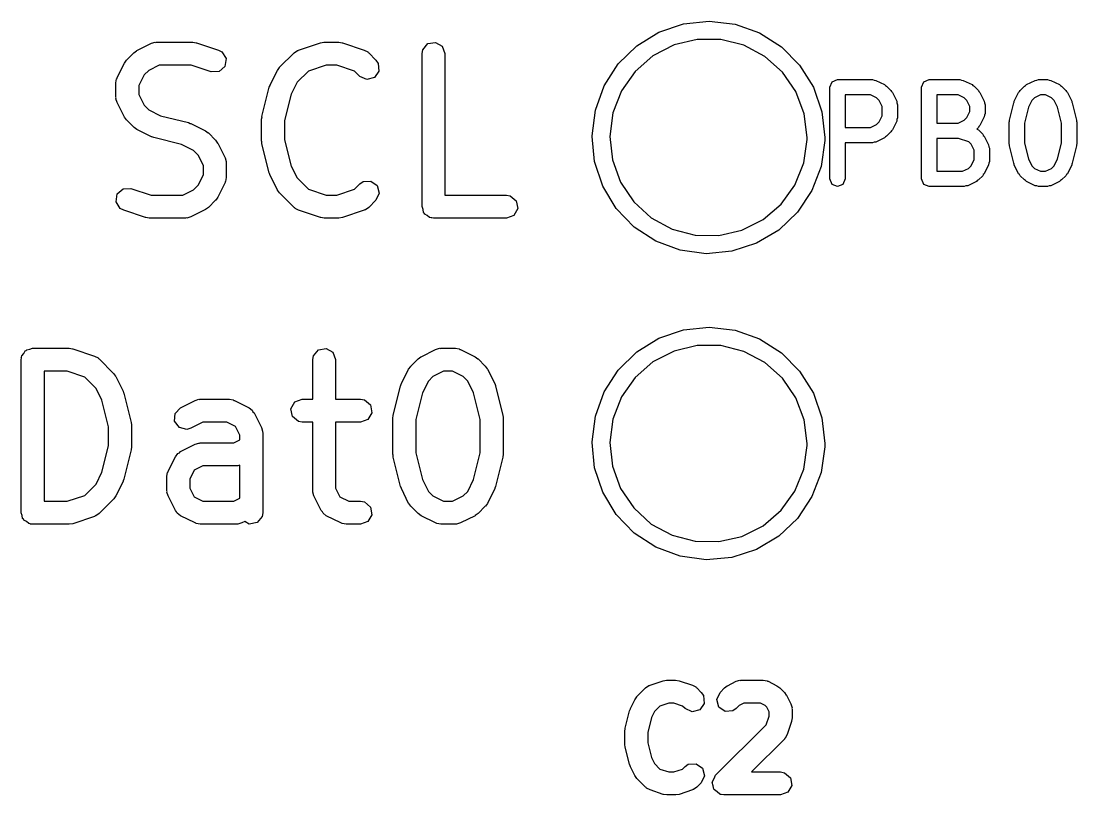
# Model space of a CAD drawing. Extents: x 59.1 to 149.1, y -119.5 to -80.2.
# Drawn here: x 66.51 to 73.41, y -108.3 to -103.24 of the extents above; entities that cross this region are included whole.
import ezdxf

# ---------------------------------------------------------------- set-up
doc = ezdxf.new("R2010")
doc.units = 0
doc.layers.add('BLACK', color=7, linetype='CONTINUOUS')

msp = doc.modelspace()

# ---------------------------------------------------------------- linework, layer by layer
at = {"layer": 'BLACK', "linetype": 'CONTINUOUS'}
for p, q in [((70.8368, -103.258), (71.0053, -103.24)), ((71.0053, -103.24), (71.1735, -103.26)), ((70.5321, -103.401), (70.6764, -103.312)), ((70.6764, -103.312), (70.8368, -103.258)), ((71.1735, -103.26), (71.3332, -103.317)), ((71.3332, -103.317), (71.4762, -103.408)), ((67.2653, -103.433), (67.3605, -103.385)), ((67.3605, -103.385), (67.3855, -103.378)), ((67.3855, -103.378), (67.3898, -103.379)), ((67.3898, -103.379), (67.394, -103.377)), ((67.394, -103.377), (67.6321, -103.377)), ((67.6321, -103.377), (67.6542, -103.381)), ((67.6542, -103.381), (67.6559, -103.381)), ((67.6559, -103.381), (67.7987, -103.429)), ((68.3227, -103.429), (68.4656, -103.381)), ((68.4656, -103.381), (68.4877, -103.378)), ((68.4877, -103.378), (68.4893, -103.377)), ((68.4893, -103.377), (68.5845, -103.377)), ((68.5845, -103.377), (68.6066, -103.381)), ((68.6066, -103.381), (68.6082, -103.381)), ((68.6082, -103.381), (68.7511, -103.429)), ((69.1331, -103.427), (69.1661, -103.387)), ((69.1661, -103.387), (69.2166, -103.379)), ((69.2166, -103.379), (69.261, -103.404)), ((70.9259, -103.36), (70.7753, -103.396)), ((71.0808, -103.36), (70.9259, -103.36)), ((71.231, -103.398), (71.0808, -103.36)), ((67.1982, -103.495), (67.2458, -103.447)), ((67.2458, -103.447), (67.2641, -103.434)), ((67.2641, -103.434), (67.2653, -103.433)), ((67.7987, -103.429), (67.8216, -103.441)), ((67.8216, -103.441), (67.8485, -103.485)), ((68.1982, -103.542), (68.2934, -103.447)), ((68.2934, -103.447), (68.3147, -103.432)), ((68.3147, -103.432), (68.3192, -103.432)), ((68.3192, -103.432), (68.3227, -103.429)), ((68.7511, -103.429), (68.774, -103.441)), ((68.774, -103.441), (68.7763, -103.445)), ((68.7763, -103.445), (68.7804, -103.447)), ((68.7804, -103.447), (68.828, -103.495)), ((69.1286, -103.452), (69.1331, -103.427)), ((69.1286, -104.452), (69.1286, -103.452)), ((69.261, -103.404), (69.2786, -103.452)), ((69.2786, -103.452), (69.2786, -104.377)), ((70.411, -103.52), (70.5321, -103.401)), ((70.7753, -103.396), (70.6376, -103.467)), ((71.3679, -103.471), (71.231, -103.398)), ((71.4762, -103.408), (71.5956, -103.528)), ((67.1365, -103.609), (67.1841, -103.514)), ((67.1841, -103.514), (67.1975, -103.496)), ((67.1975, -103.496), (67.1982, -103.495)), ((67.4118, -103.527), (67.3432, -103.562)), ((67.62, -103.527), (67.4118, -103.527)), ((67.7513, -103.571), (67.62, -103.527)), ((67.8485, -103.485), (67.841, -103.536)), ((68.5015, -103.527), (68.3869, -103.566)), ((68.5724, -103.527), (68.5015, -103.527)), ((68.6869, -103.566), (68.5724, -103.527)), ((68.828, -103.495), (68.843, -103.516)), ((68.843, -103.516), (68.8474, -103.567)), ((70.3193, -103.662), (70.411, -103.52)), ((70.6376, -103.467), (70.5209, -103.569)), ((71.4836, -103.574), (71.3679, -103.471)), ((71.5956, -103.528), (71.6854, -103.672)), ((67.3128, -103.592), (67.2786, -103.661)), ((67.3432, -103.562), (67.3128, -103.592)), ((67.8026, -103.57), (67.7513, -103.571)), ((67.841, -103.536), (67.8026, -103.57)), ((68.1365, -103.657), (68.1841, -103.562)), ((68.1841, -103.562), (68.1975, -103.544)), ((68.1975, -103.544), (68.1982, -103.542)), ((68.3869, -103.566), (68.3128, -103.64)), ((68.722, -103.601), (68.6869, -103.566)), ((68.7685, -103.622), (68.722, -103.601)), ((68.8474, -103.567), (68.818, -103.609)), ((70.5209, -103.569), (70.4318, -103.695)), ((71.5713, -103.701), (71.4836, -103.574)), ((67.1286, -103.643), (67.1331, -103.617)), ((67.1286, -103.738), (67.1286, -103.643)), ((67.1331, -103.617), (67.136, -103.614)), ((67.136, -103.614), (67.1365, -103.609)), ((67.2786, -103.661), (67.2786, -103.72)), ((68.1308, -103.672), (68.1361, -103.66)), ((68.1361, -103.66), (68.1365, -103.657)), ((68.3128, -103.64), (68.2743, -103.717)), ((68.818, -103.609), (68.7685, -103.622)), ((70.2613, -103.821), (70.3193, -103.662)), ((71.7929, -103.671), (71.8075, -103.636)), ((71.8075, -103.636), (71.8429, -103.621)), ((71.8429, -103.621), (72.0714, -103.621)), ((72.0714, -103.621), (72.0822, -103.626)), ((72.0822, -103.626), (72.0938, -103.627)), ((72.0938, -103.627), (72.1509, -103.655)), ((72.1509, -103.655), (72.1563, -103.661)), ((72.1563, -103.661), (72.1639, -103.665)), ((72.1639, -103.665), (72.1925, -103.693)), ((72.3929, -103.671), (72.4075, -103.636)), ((72.4075, -103.636), (72.4429, -103.621)), ((72.4429, -103.621), (72.6429, -103.621)), ((72.6429, -103.621), (72.6536, -103.626)), ((72.6536, -103.626), (72.6652, -103.627)), ((72.6652, -103.627), (72.7224, -103.655)), ((72.7224, -103.655), (72.7278, -103.661)), ((72.7278, -103.661), (72.7354, -103.665)), ((72.7354, -103.665), (72.7639, -103.693)), ((73.0361, -103.693), (73.0646, -103.665)), ((73.0646, -103.665), (73.0722, -103.661)), ((73.0722, -103.661), (73.0776, -103.655)), ((73.0776, -103.655), (73.1348, -103.627)), ((73.1348, -103.627), (73.1464, -103.626)), ((73.1464, -103.626), (73.1571, -103.621)), ((73.1571, -103.621), (73.2143, -103.621)), ((73.2143, -103.621), (73.225, -103.626)), ((73.225, -103.626), (73.2366, -103.627)), ((73.2366, -103.627), (73.2938, -103.655)), ((73.2938, -103.655), (73.2992, -103.661)), ((73.2992, -103.661), (73.3068, -103.665)), ((73.3068, -103.665), (73.3354, -103.693)), ((67.1301, -103.742), (67.1286, -103.738)), ((67.2786, -103.72), (67.3128, -103.789)), ((68.0832, -103.863), (68.1308, -103.672)), ((68.2743, -103.717), (68.231, -103.89)), ((70.4318, -103.695), (70.3756, -103.84)), ((71.6261, -103.846), (71.5713, -103.701)), ((71.6854, -103.672), (71.7411, -103.832)), ((71.7929, -104.271), (71.7929, -103.671)), ((71.8929, -103.721), (71.8929, -103.936)), ((72.0596, -103.721), (71.8929, -103.721)), ((72.099, -103.741), (72.0596, -103.721)), ((72.1925, -103.693), (72.1956, -103.701)), ((72.1956, -103.701), (72.2019, -103.706)), ((72.2019, -103.706), (72.2304, -103.763)), ((72.3929, -104.271), (72.3929, -103.671)), ((72.4929, -103.721), (72.4929, -103.907)), ((72.6311, -103.721), (72.4929, -103.721)), ((72.6704, -103.741), (72.6311, -103.721)), ((72.7639, -103.693), (72.7671, -103.701)), ((72.7671, -103.701), (72.7733, -103.706)), ((72.7733, -103.706), (72.8019, -103.763)), ((72.9981, -103.763), (73.0267, -103.706)), ((73.0267, -103.706), (73.0329, -103.701)), ((73.0329, -103.701), (73.0361, -103.693)), ((73.1689, -103.721), (73.1296, -103.741)), ((73.2025, -103.721), (73.1689, -103.721)), ((73.2418, -103.741), (73.2025, -103.721)), ((73.3354, -103.693), (73.3385, -103.701)), ((73.3385, -103.701), (73.3447, -103.706)), ((73.3447, -103.706), (73.3733, -103.763)), ((67.1291, -103.747), (67.1301, -103.742)), ((67.1365, -103.772), (67.1291, -103.747)), ((67.1841, -103.867), (67.1365, -103.772)), ((67.3128, -103.789), (67.3432, -103.819)), ((72.1161, -103.758), (72.099, -103.741)), ((72.1357, -103.798), (72.1161, -103.758)), ((72.1357, -103.86), (72.1357, -103.798)), ((72.2304, -103.763), (72.2313, -103.775)), ((72.2313, -103.775), (72.2357, -103.786)), ((72.2357, -103.786), (72.2357, -103.871)), ((72.6875, -103.758), (72.6704, -103.741)), ((72.7071, -103.798), (72.6875, -103.758)), ((72.7071, -103.831), (72.7071, -103.798)), ((72.8019, -103.763), (72.8027, -103.775)), ((72.8027, -103.775), (72.8071, -103.786)), ((72.8071, -103.786), (72.8071, -103.843)), ((72.9658, -103.888), (72.9943, -103.774)), ((72.9943, -103.774), (72.9977, -103.769)), ((72.9977, -103.769), (72.9981, -103.763)), ((73.09, -103.803), (73.0643, -103.906)), ((73.1125, -103.758), (73.09, -103.803)), ((73.1296, -103.741), (73.1125, -103.758)), ((73.2589, -103.758), (73.2418, -103.741)), ((73.2814, -103.803), (73.2589, -103.758)), ((73.3071, -103.906), (73.2814, -103.803)), ((73.3733, -103.763), (73.3737, -103.769)), ((73.3737, -103.769), (73.3771, -103.774)), ((73.3771, -103.774), (73.4056, -103.888)), ((67.1853, -103.868), (67.1841, -103.867)), ((67.1982, -103.886), (67.1853, -103.868)), ((67.3432, -103.819), (67.4202, -103.858)), ((67.4202, -103.858), (67.6027, -103.903)), ((68.081, -103.881), (68.0836, -103.866)), ((68.0836, -103.866), (68.0832, -103.863)), ((70.2401, -103.989), (70.2613, -103.821)), ((70.3756, -103.84), (70.3553, -103.993)), ((71.6447, -104), (71.6261, -103.846)), ((71.7411, -103.832), (71.76, -104)), ((72.1161, -103.899), (72.1357, -103.86)), ((72.2357, -103.871), (72.2313, -103.882)), ((72.6704, -103.887), (72.6875, -103.87)), ((72.6875, -103.87), (72.7071, -103.831)), ((72.8019, -103.865), (72.7733, -103.922)), ((72.8027, -103.854), (72.8019, -103.865)), ((72.8071, -103.843), (72.8027, -103.854)), ((67.2458, -103.934), (67.1982, -103.886)), ((67.2473, -103.935), (67.2458, -103.934)), ((67.2653, -103.948), (67.2473, -103.935)), ((67.6027, -103.903), (67.6145, -103.909)), ((67.6145, -103.909), (67.6181, -103.909)), ((67.6181, -103.909), (67.7133, -103.957)), ((68.081, -104.024), (68.081, -103.881)), ((68.231, -103.89), (68.231, -104.015)), ((71.8929, -103.936), (72.0596, -103.936)), ((72.0596, -103.936), (72.099, -103.916)), ((72.099, -103.916), (72.1161, -103.899)), ((72.2304, -103.894), (72.2019, -103.951)), ((72.2313, -103.882), (72.2304, -103.894)), ((72.4929, -103.907), (72.6311, -103.907)), ((72.6311, -103.907), (72.6704, -103.887)), ((72.7639, -103.935), (72.7533, -103.946)), ((72.7533, -103.946), (72.7639, -103.95)), ((72.7671, -103.928), (72.7639, -103.935)), ((72.7733, -103.922), (72.7671, -103.928)), ((72.9643, -103.9), (72.9667, -103.894)), ((72.9643, -104.043), (72.9643, -103.9)), ((72.9667, -103.894), (72.9658, -103.888)), ((73.0643, -103.906), (73.0643, -104.037)), ((73.3071, -104.037), (73.3071, -103.906)), ((73.4056, -103.888), (73.4047, -103.894)), ((73.4047, -103.894), (73.4071, -103.9)), ((73.4071, -103.9), (73.4071, -104.043)), ((67.3605, -103.996), (67.2653, -103.948)), ((67.364, -103.996), (67.3605, -103.996)), ((67.3759, -104.001), (67.364, -103.996)), ((67.5583, -104.047), (67.3759, -104.001)), ((67.7133, -103.957), (67.7313, -103.97)), ((67.7313, -103.97), (67.7328, -103.971)), ((67.7328, -103.971), (67.7804, -104.018)), ((68.231, -104.015), (68.2743, -104.188)), ((70.2405, -103.993), (70.2401, -103.989)), ((70.2566, -104.158), (70.2405, -103.993)), ((70.3553, -103.993), (70.3723, -104.147)), ((71.6227, -104.167), (71.6446, -104.014)), ((71.6446, -104.014), (71.6447, -104)), ((71.76, -104), (71.7597, -104.021)), ((72.1509, -104.002), (72.0938, -104.03)), ((72.1563, -103.996), (72.1509, -104.002)), ((72.1639, -103.992), (72.1563, -103.996)), ((72.1925, -103.964), (72.1639, -103.992)), ((72.1956, -103.956), (72.1925, -103.964)), ((72.2019, -103.951), (72.1956, -103.956)), ((72.4929, -104.007), (72.4929, -104.221)), ((72.6347, -104.007), (72.4929, -104.007)), ((72.7016, -104.029), (72.6347, -104.007)), ((72.7639, -103.95), (72.7925, -103.979)), ((72.7925, -103.979), (72.7956, -103.987)), ((72.7956, -103.987), (72.8019, -103.992)), ((72.8019, -103.992), (72.8304, -104.049)), ((67.6353, -104.085), (67.5583, -104.047)), ((67.7804, -104.018), (67.7933, -104.037)), ((67.7933, -104.037), (67.7945, -104.038)), ((67.7945, -104.038), (67.8421, -104.133)), ((68.0821, -104.027), (68.081, -104.024)), ((68.0832, -104.042), (68.0821, -104.027)), ((68.1308, -104.232), (68.0832, -104.042)), ((71.7597, -104.021), (71.7361, -104.189)), ((72.0714, -104.036), (71.8929, -104.036)), ((71.8929, -104.036), (71.8929, -104.271)), ((72.0822, -104.031), (72.0714, -104.036)), ((72.0938, -104.03), (72.0822, -104.031)), ((72.716, -104.044), (72.7016, -104.029)), ((72.7357, -104.083), (72.716, -104.044)), ((72.7357, -104.145), (72.7357, -104.083)), ((72.8304, -104.049), (72.8313, -104.061)), ((72.8313, -104.061), (72.8357, -104.071)), ((72.8357, -104.071), (72.8357, -104.157)), ((72.9667, -104.049), (72.9643, -104.043)), ((72.9658, -104.055), (72.9667, -104.049)), ((72.9943, -104.169), (72.9658, -104.055)), ((73.0643, -104.037), (73.09, -104.14)), ((73.2814, -104.14), (73.3071, -104.037)), ((73.4056, -104.055), (73.3771, -104.169)), ((73.4071, -104.043), (73.4047, -104.049)), ((73.4047, -104.049), (73.4056, -104.055)), ((67.6657, -104.116), (67.6353, -104.085)), ((67.7, -104.184), (67.6657, -104.116)), ((67.8421, -104.133), (67.8495, -104.158)), ((70.3723, -104.147), (70.4256, -104.293)), ((72.716, -104.185), (72.7357, -104.145)), ((73.09, -104.14), (73.1125, -104.185)), ((73.2589, -104.185), (73.2814, -104.14)), ((67.7, -104.244), (67.7, -104.184)), ((67.8495, -104.158), (67.8485, -104.162)), ((67.8485, -104.162), (67.85, -104.167)), ((67.85, -104.167), (67.85, -104.262)), ((68.2743, -104.188), (68.3128, -104.265)), ((70.3101, -104.319), (70.2566, -104.158)), ((71.565, -104.311), (71.6227, -104.167)), ((71.7361, -104.189), (71.676, -104.347)), ((72.4929, -104.221), (72.6596, -104.221)), ((72.6596, -104.221), (72.699, -104.202)), ((72.699, -104.202), (72.716, -104.185)), ((72.8304, -104.18), (72.8019, -104.237)), ((72.8313, -104.168), (72.8304, -104.18)), ((72.8357, -104.157), (72.8313, -104.168)), ((72.9977, -104.174), (72.9943, -104.169)), ((72.9981, -104.18), (72.9977, -104.174)), ((73.0267, -104.237), (72.9981, -104.18)), ((73.1125, -104.185), (73.1296, -104.202)), ((73.1296, -104.202), (73.1689, -104.221)), ((73.1689, -104.221), (73.2025, -104.221)), ((73.2025, -104.221), (73.2418, -104.202)), ((73.2418, -104.202), (73.2589, -104.185)), ((73.3733, -104.18), (73.3447, -104.237)), ((73.3737, -104.174), (73.3733, -104.18)), ((73.3771, -104.169), (73.3737, -104.174)), ((67.6657, -104.313), (67.7, -104.244)), ((67.8426, -104.291), (67.8421, -104.295)), ((67.8455, -104.288), (67.8426, -104.291)), ((67.85, -104.262), (67.8455, -104.288)), ((68.1328, -104.235), (68.1308, -104.232)), ((68.1365, -104.248), (68.1328, -104.235)), ((68.1841, -104.343), (68.1365, -104.248)), ((68.3128, -104.265), (68.3869, -104.339)), ((68.722, -104.304), (68.7433, -104.289)), ((68.7433, -104.289), (68.7944, -104.285)), ((68.7944, -104.285), (68.8364, -104.314)), ((71.8075, -104.307), (71.7929, -104.271)), ((71.8929, -104.271), (71.8782, -104.307)), ((72.4075, -104.307), (72.3929, -104.271)), ((72.7509, -104.288), (72.6938, -104.316)), ((72.7563, -104.281), (72.7509, -104.288)), ((72.7639, -104.278), (72.7563, -104.281)), ((72.7925, -104.25), (72.7639, -104.278)), ((72.7956, -104.242), (72.7925, -104.25)), ((72.8019, -104.237), (72.7956, -104.242)), ((73.0329, -104.242), (73.0267, -104.237)), ((73.0361, -104.25), (73.0329, -104.242)), ((73.0646, -104.278), (73.0361, -104.25)), ((73.0722, -104.281), (73.0646, -104.278)), ((73.0776, -104.288), (73.0722, -104.281)), ((73.1348, -104.316), (73.0776, -104.288)), ((73.2938, -104.288), (73.2366, -104.316)), ((73.2992, -104.281), (73.2938, -104.288)), ((73.3068, -104.278), (73.2992, -104.281)), ((73.3354, -104.25), (73.3068, -104.278)), ((73.3385, -104.242), (73.3354, -104.25)), ((73.3447, -104.237), (73.3385, -104.242)), ((67.1376, -104.369), (67.176, -104.335)), ((67.176, -104.335), (67.2273, -104.334)), ((67.2273, -104.334), (67.3586, -104.377)), ((67.5668, -104.377), (67.6353, -104.343)), ((67.6353, -104.343), (67.6657, -104.313)), ((67.8421, -104.295), (67.7945, -104.391)), ((68.1853, -104.344), (68.1841, -104.343)), ((68.1982, -104.363), (68.1853, -104.344)), ((68.3869, -104.339), (68.5015, -104.377)), ((68.5724, -104.377), (68.6869, -104.339)), ((68.6869, -104.339), (68.722, -104.304)), ((68.8364, -104.314), (68.8497, -104.364)), ((70.3979, -104.464), (70.3101, -104.319)), ((70.4256, -104.293), (70.512, -104.421)), ((71.4746, -104.436), (71.565, -104.311)), ((71.676, -104.347), (71.5822, -104.489)), ((71.8429, -104.321), (71.8075, -104.307)), ((71.8782, -104.307), (71.8429, -104.321)), ((72.4429, -104.321), (72.4075, -104.307)), ((72.6714, -104.321), (72.4429, -104.321)), ((72.6822, -104.317), (72.6714, -104.321)), ((72.6938, -104.316), (72.6822, -104.317)), ((73.1464, -104.317), (73.1348, -104.316)), ((73.1571, -104.321), (73.1464, -104.317)), ((73.2143, -104.321), (73.1571, -104.321)), ((73.225, -104.317), (73.2143, -104.321)), ((73.2366, -104.316), (73.225, -104.317)), ((67.1301, -104.42), (67.1376, -104.369)), ((67.1569, -104.464), (67.1301, -104.42)), ((67.3586, -104.377), (67.5668, -104.377)), ((67.7804, -104.41), (67.7328, -104.458)), ((67.7811, -104.409), (67.7804, -104.41)), ((67.7945, -104.391), (67.7811, -104.409)), ((68.2934, -104.458), (68.1982, -104.363)), ((68.5015, -104.377), (68.5724, -104.377)), ((68.828, -104.41), (68.7804, -104.458)), ((68.8497, -104.364), (68.828, -104.41)), ((69.2786, -104.377), (69.6798, -104.377)), ((69.6798, -104.377), (69.7054, -104.382)), ((69.7054, -104.382), (69.7447, -104.415)), ((69.7447, -104.415), (69.7536, -104.465)), ((70.512, -104.421), (70.6265, -104.526)), ((67.1799, -104.476), (67.1569, -104.464)), ((67.3227, -104.524), (67.1799, -104.476)), ((67.7133, -104.472), (67.6181, -104.519)), ((67.7144, -104.471), (67.7133, -104.472)), ((67.7328, -104.458), (67.7144, -104.471)), ((68.2975, -104.46), (68.2934, -104.458)), ((68.2998, -104.464), (68.2975, -104.46)), ((68.3227, -104.476), (68.2998, -104.464)), ((68.4656, -104.524), (68.3227, -104.476)), ((68.7511, -104.476), (68.6082, -104.524)), ((68.7546, -104.473), (68.7511, -104.476)), ((68.7591, -104.473), (68.7546, -104.473)), ((68.7804, -104.458), (68.7591, -104.473)), ((69.1352, -104.471), (69.1286, -104.452)), ((69.1386, -104.49), (69.1352, -104.471)), ((69.1438, -104.494), (69.1386, -104.49)), ((69.1461, -104.501), (69.1438, -104.494)), ((69.7536, -104.465), (69.728, -104.51)), ((70.5156, -104.586), (70.3979, -104.464)), ((71.3568, -104.537), (71.4746, -104.436)), ((71.5822, -104.489), (71.4595, -104.605)), ((67.3243, -104.523), (67.3227, -104.524)), ((67.3464, -104.527), (67.3243, -104.523)), ((67.5845, -104.527), (67.3464, -104.527)), ((67.5887, -104.526), (67.5845, -104.527)), ((67.5931, -104.527), (67.5887, -104.526)), ((67.6181, -104.519), (67.5931, -104.527)), ((68.4672, -104.523), (68.4656, -104.524)), ((68.4893, -104.527), (68.4672, -104.523)), ((68.5845, -104.527), (68.4893, -104.527)), ((68.5861, -104.527), (68.5845, -104.527)), ((68.6082, -104.524), (68.5861, -104.527)), ((69.163, -104.51), (69.1461, -104.501)), ((69.1779, -104.523), (69.163, -104.51)), ((69.1877, -104.525), (69.1779, -104.523)), ((69.1905, -104.526), (69.1877, -104.525)), ((69.1938, -104.526), (69.1905, -104.526)), ((69.2036, -104.527), (69.1938, -104.526)), ((69.6798, -104.527), (69.2036, -104.527)), ((69.728, -104.51), (69.6798, -104.527)), ((70.6265, -104.526), (70.7627, -104.599)), ((71.2184, -104.607), (71.3568, -104.537)), ((70.6573, -104.678), (70.5156, -104.586)), ((70.7627, -104.599), (70.9125, -104.639)), ((71.0674, -104.641), (71.2184, -104.607)), ((71.4595, -104.605), (71.314, -104.692)), ((70.8161, -104.737), (70.6573, -104.678)), ((70.9125, -104.639), (71.0674, -104.641)), ((71.314, -104.692), (71.1528, -104.744)), ((70.9841, -104.76), (70.8161, -104.737)), ((71.1528, -104.744), (70.9841, -104.76)), ((70.8368, -105.258), (71.0053, -105.24)), ((71.0053, -105.24), (71.1735, -105.26)), ((70.5321, -105.401), (70.6764, -105.312)), ((70.6764, -105.312), (70.8368, -105.258)), ((71.1735, -105.26), (71.3332, -105.317)), ((71.3332, -105.317), (71.4762, -105.408)), ((66.5266, -105.412), (66.5363, -105.395)), ((66.5363, -105.395), (66.5427, -105.393)), ((66.5427, -105.393), (66.547, -105.387)), ((66.547, -105.387), (66.5662, -105.384)), ((66.5662, -105.384), (66.5845, -105.377)), ((66.5845, -105.377), (66.8226, -105.377)), ((66.8226, -105.377), (66.8447, -105.381)), ((66.8447, -105.381), (66.8463, -105.381)), ((66.8463, -105.381), (66.9892, -105.429)), ((68.4188, -105.427), (68.4518, -105.387)), ((68.4518, -105.387), (68.5023, -105.379)), ((68.5023, -105.379), (68.5467, -105.404)), ((69.1224, -105.433), (69.2176, -105.385)), ((69.2176, -105.385), (69.2426, -105.378)), ((69.2426, -105.378), (69.247, -105.379)), ((69.247, -105.379), (69.2512, -105.377)), ((69.2512, -105.377), (69.3464, -105.377)), ((69.3464, -105.377), (69.3721, -105.382)), ((69.3721, -105.382), (69.3755, -105.385)), ((69.3755, -105.385), (69.38, -105.385)), ((69.38, -105.385), (69.4752, -105.433)), ((70.9259, -105.36), (70.7753, -105.396)), ((71.0808, -105.36), (70.9259, -105.36)), ((71.231, -105.398), (71.0808, -105.36)), ((66.5095, -105.452), (66.5112, -105.443)), ((66.5095, -106.452), (66.5095, -105.452)), ((66.5107, -105.439), (66.5123, -105.436)), ((66.5112, -105.443), (66.5107, -105.439)), ((66.5123, -105.436), (66.514, -105.427)), ((66.514, -105.427), (66.5266, -105.412)), ((66.9892, -105.429), (67.0121, -105.441)), ((67.0121, -105.441), (67.0144, -105.445)), ((67.0144, -105.445), (67.0185, -105.447)), ((67.0185, -105.447), (67.1137, -105.542)), ((68.4143, -105.452), (68.4188, -105.427)), ((68.4143, -105.711), (68.4143, -105.452)), ((68.5467, -105.404), (68.5643, -105.452)), ((68.5643, -105.452), (68.5643, -105.711)), ((69.0553, -105.495), (69.1029, -105.447)), ((69.1029, -105.447), (69.1213, -105.434)), ((69.1213, -105.434), (69.1224, -105.433)), ((69.4752, -105.433), (69.4932, -105.446)), ((69.4932, -105.446), (69.4947, -105.447)), ((69.4947, -105.447), (69.5423, -105.495)), ((70.411, -105.52), (70.5321, -105.401)), ((70.7753, -105.396), (70.6376, -105.467)), ((71.3679, -105.471), (71.231, -105.398)), ((71.4762, -105.408), (71.5956, -105.528)), ((66.6595, -105.527), (66.6595, -106.377)), ((66.8104, -105.527), (66.6595, -105.527)), ((66.925, -105.566), (66.8104, -105.527)), ((68.9936, -105.609), (69.0413, -105.514)), ((69.0413, -105.514), (69.0546, -105.496)), ((69.0546, -105.496), (69.0553, -105.495)), ((69.2689, -105.527), (69.2004, -105.562)), ((69.3287, -105.527), (69.2689, -105.527)), ((69.3972, -105.562), (69.3287, -105.527)), ((69.5423, -105.495), (69.5552, -105.513)), ((69.5552, -105.513), (69.5564, -105.514)), ((69.5564, -105.514), (69.604, -105.609)), ((70.3193, -105.662), (70.411, -105.52)), ((70.6376, -105.467), (70.5209, -105.569)), ((71.4836, -105.574), (71.3679, -105.471)), ((71.5956, -105.528), (71.6854, -105.672)), ((66.9991, -105.64), (66.925, -105.566)), ((67.1137, -105.542), (67.1266, -105.561)), ((67.1266, -105.561), (67.1278, -105.562)), ((67.1278, -105.562), (67.1754, -105.657)), ((69.17, -105.592), (69.1315, -105.669)), ((69.2004, -105.562), (69.17, -105.592)), ((69.4276, -105.592), (69.3972, -105.562)), ((69.4661, -105.669), (69.4276, -105.592)), ((70.5209, -105.569), (70.4318, -105.695)), ((71.5713, -105.701), (71.4836, -105.574)), ((67.0376, -105.717), (66.9991, -105.64)), ((67.1754, -105.657), (67.1791, -105.669)), ((67.1791, -105.669), (67.1811, -105.672)), ((68.9403, -105.815), (68.988, -105.625)), ((68.988, -105.625), (68.9932, -105.613)), ((68.9932, -105.613), (68.9936, -105.609)), ((69.1315, -105.669), (69.0881, -105.843)), ((69.5095, -105.843), (69.4661, -105.669)), ((69.604, -105.609), (69.6077, -105.622)), ((69.6077, -105.622), (69.6097, -105.625)), ((69.6097, -105.625), (69.6573, -105.815)), ((70.2613, -105.821), (70.3193, -105.662)), ((67.081, -105.89), (67.0376, -105.717)), ((67.1811, -105.672), (67.2287, -105.863)), ((67.551, -105.766), (67.6462, -105.719)), ((67.6462, -105.719), (67.6712, -105.711)), ((67.6712, -105.711), (67.6755, -105.712)), ((67.6755, -105.712), (67.6798, -105.711)), ((67.6798, -105.711), (67.8702, -105.711)), ((67.8702, -105.711), (67.8959, -105.715)), ((67.8959, -105.715), (67.8993, -105.718)), ((67.8993, -105.718), (67.9038, -105.719)), ((67.9038, -105.719), (67.999, -105.766)), ((68.2726, -105.773), (68.2982, -105.728)), ((68.2982, -105.728), (68.3464, -105.711)), ((68.3464, -105.711), (68.4143, -105.711)), ((68.5643, -105.711), (68.7274, -105.711)), ((68.7274, -105.711), (68.753, -105.715)), ((68.753, -105.715), (68.7923, -105.748)), ((70.4318, -105.695), (70.3756, -105.84)), ((71.6261, -105.846), (71.5713, -105.701)), ((71.6854, -105.672), (71.7411, -105.832)), ((67.5126, -105.855), (67.5157, -105.804)), ((67.5157, -105.804), (67.551, -105.766)), ((67.999, -105.766), (68.0199, -105.782)), ((68.0199, -105.782), (68.0244, -105.792)), ((68.0244, -105.792), (68.0326, -105.8)), ((68.0326, -105.8), (68.0802, -105.895)), ((68.2815, -105.823), (68.2726, -105.773)), ((68.8012, -105.799), (68.7756, -105.843)), ((68.7923, -105.748), (68.8012, -105.799)), ((67.2287, -105.863), (67.2298, -105.878)), ((67.2298, -105.878), (67.231, -105.881)), ((67.5432, -105.896), (67.5126, -105.855)), ((67.6975, -105.861), (67.6181, -105.9)), ((67.8525, -105.861), (67.6975, -105.861)), ((67.9096, -105.889), (67.8525, -105.861)), ((68.3208, -105.856), (68.2815, -105.823)), ((68.3464, -105.861), (68.3208, -105.856)), ((68.4143, -105.861), (68.3464, -105.861)), ((68.4143, -106.31), (68.4143, -105.861)), ((68.7274, -105.861), (68.5643, -105.861)), ((68.5643, -105.861), (68.5643, -106.292)), ((68.7756, -105.843), (68.7274, -105.861)), ((68.9381, -105.833), (68.9407, -105.819)), ((68.9381, -106.071), (68.9381, -105.833)), ((68.9407, -105.819), (68.9403, -105.815)), ((69.0881, -105.843), (69.0881, -106.062)), ((69.5095, -106.062), (69.5095, -105.843)), ((69.6573, -105.815), (69.6583, -105.83)), ((69.6583, -105.83), (69.6595, -105.833)), ((69.6595, -105.833), (69.6595, -106.071)), ((70.2401, -105.989), (70.2613, -105.821)), ((70.3756, -105.84), (70.3553, -105.993)), ((71.6447, -106), (71.6261, -105.846)), ((71.7411, -105.832), (71.76, -106)), ((67.081, -106.015), (67.081, -105.89)), ((67.231, -105.881), (67.231, -106.024)), ((67.5931, -105.908), (67.5432, -105.896)), ((67.6181, -105.9), (67.5931, -105.908)), ((67.9381, -105.946), (67.9096, -105.889)), ((67.9381, -105.977), (67.9381, -105.946)), ((68.0802, -105.895), (68.0876, -105.92)), ((68.0876, -105.92), (68.0866, -105.924)), ((68.0866, -105.924), (68.0881, -105.929)), ((68.0881, -105.929), (68.0881, -106.452)), ((67.0376, -106.188), (67.081, -106.015)), ((67.551, -106.052), (67.6462, -106.004)), ((67.6462, -106.004), (67.6712, -105.997)), ((67.6712, -105.997), (67.6755, -105.998)), ((67.6755, -105.998), (67.6798, -105.996)), ((67.6798, -105.996), (67.9002, -105.996)), ((67.9002, -105.996), (67.9381, -105.977)), ((70.2405, -105.993), (70.2401, -105.989)), ((70.2566, -106.158), (70.2405, -105.993)), ((70.3553, -105.993), (70.3723, -106.147)), ((71.6227, -106.167), (71.6446, -106.014)), ((71.6446, -106.014), (71.6447, -106)), ((71.76, -106), (71.7597, -106.021)), ((67.2287, -106.042), (67.1811, -106.232)), ((67.231, -106.024), (67.2284, -106.039)), ((67.2284, -106.039), (67.2287, -106.042)), ((67.5174, -106.086), (67.533, -106.065)), ((67.533, -106.065), (67.5433, -106.06)), ((67.5433, -106.06), (67.551, -106.052)), ((68.9393, -106.075), (68.9381, -106.071)), ((68.9403, -106.09), (68.9393, -106.075)), ((69.0881, -106.062), (69.1315, -106.236)), ((69.4661, -106.236), (69.5095, -106.062)), ((69.6595, -106.071), (69.6569, -106.086)), ((71.7597, -106.021), (71.7361, -106.189)), ((67.4698, -106.181), (67.5174, -106.086)), ((67.6975, -106.146), (67.6404, -106.175)), ((67.9179, -106.146), (67.6975, -106.146)), ((67.9221, -106.145), (67.9179, -106.146)), ((67.9264, -106.146), (67.9221, -106.145)), ((67.9381, -106.142), (67.9264, -106.146)), ((67.9381, -106.358), (67.9381, -106.142)), ((68.988, -106.28), (68.9403, -106.09)), ((69.6573, -106.09), (69.6097, -106.28)), ((69.6569, -106.086), (69.6573, -106.09)), ((70.3723, -106.147), (70.4256, -106.293)), ((66.9991, -106.265), (67.0376, -106.188)), ((67.4619, -106.214), (67.4664, -106.189)), ((67.4619, -106.31), (67.4619, -106.214)), ((67.4664, -106.189), (67.4693, -106.185)), ((67.4693, -106.185), (67.4698, -106.181)), ((67.6404, -106.175), (67.6119, -106.232)), ((70.3101, -106.319), (70.2566, -106.158)), ((71.565, -106.311), (71.6227, -106.167)), ((71.7361, -106.189), (71.676, -106.347)), ((66.925, -106.339), (66.9991, -106.265)), ((67.1754, -106.248), (67.1278, -106.343)), ((67.1758, -106.244), (67.1754, -106.248)), ((67.1811, -106.232), (67.1758, -106.244)), ((67.6119, -106.232), (67.6119, -106.292)), ((67.6119, -106.292), (67.6404, -106.349)), ((68.5643, -106.292), (68.5928, -106.349)), ((68.9899, -106.283), (68.988, -106.28)), ((68.9936, -106.295), (68.9899, -106.283)), ((69.1315, -106.236), (69.17, -106.313)), ((69.4276, -106.313), (69.4661, -106.236)), ((69.6044, -106.292), (69.604, -106.295)), ((69.6097, -106.28), (69.6044, -106.292)), ((66.8104, -106.377), (66.925, -106.339)), ((67.1278, -106.343), (67.1144, -106.361)), ((67.4634, -106.314), (67.4619, -106.31)), ((67.4624, -106.318), (67.4634, -106.314)), ((67.4698, -106.343), (67.4624, -106.318)), ((67.5174, -106.438), (67.4698, -106.343)), ((67.6404, -106.349), (67.6975, -106.377)), ((67.9002, -106.377), (67.9381, -106.358)), ((68.4158, -106.314), (68.4143, -106.31)), ((68.4148, -106.318), (68.4158, -106.314)), ((68.4222, -106.343), (68.4148, -106.318)), ((68.4698, -106.438), (68.4222, -106.343)), ((68.5928, -106.349), (68.6498, -106.377)), ((69.0413, -106.391), (68.9936, -106.295)), ((69.17, -106.313), (69.2004, -106.343)), ((69.2004, -106.343), (69.2689, -106.377)), ((69.3287, -106.377), (69.3972, -106.343)), ((69.3972, -106.343), (69.4276, -106.313)), ((69.604, -106.295), (69.5564, -106.391)), ((70.3979, -106.464), (70.3101, -106.319)), ((70.4256, -106.293), (70.512, -106.421)), ((71.4746, -106.436), (71.565, -106.311)), ((71.676, -106.347), (71.5822, -106.489)), ((66.6595, -106.377), (66.8104, -106.377)), ((67.1137, -106.363), (67.0185, -106.458)), ((67.1144, -106.361), (67.1137, -106.363)), ((67.6975, -106.377), (67.9002, -106.377)), ((68.6498, -106.377), (68.7274, -106.377)), ((68.7274, -106.377), (68.753, -106.382)), ((68.753, -106.382), (68.7923, -106.415)), ((68.7923, -106.415), (68.8012, -106.465)), ((69.0424, -106.392), (69.0413, -106.391)), ((69.0553, -106.41), (69.0424, -106.392)), ((69.1029, -106.458), (69.0553, -106.41)), ((69.2689, -106.377), (69.3287, -106.377)), ((69.5423, -106.41), (69.4947, -106.458)), ((69.543, -106.409), (69.5423, -106.41)), ((69.5564, -106.391), (69.543, -106.409)), ((70.512, -106.421), (70.6265, -106.526)), ((66.5162, -106.471), (66.5095, -106.452)), ((66.5196, -106.49), (66.5162, -106.471)), ((66.5248, -106.494), (66.5196, -106.49)), ((66.5271, -106.501), (66.5248, -106.494)), ((66.9892, -106.476), (66.8463, -106.524)), ((66.9927, -106.473), (66.9892, -106.476)), ((66.9972, -106.473), (66.9927, -106.473)), ((67.0185, -106.458), (66.9972, -106.473)), ((67.5256, -106.446), (67.5174, -106.438)), ((67.5301, -106.456), (67.5256, -106.446)), ((67.551, -106.472), (67.5301, -106.456)), ((67.6462, -106.519), (67.551, -106.472)), ((68.0836, -106.478), (68.0506, -106.517)), ((68.0881, -106.452), (68.0836, -106.478)), ((68.478, -106.446), (68.4698, -106.438)), ((68.4824, -106.456), (68.478, -106.446)), ((68.5034, -106.472), (68.4824, -106.456)), ((68.5986, -106.519), (68.5034, -106.472)), ((68.8012, -106.465), (68.7756, -106.51)), ((69.1044, -106.458), (69.1029, -106.458)), ((69.1224, -106.472), (69.1044, -106.458)), ((69.2176, -106.519), (69.1224, -106.472)), ((69.4752, -106.472), (69.38, -106.519)), ((69.4763, -106.471), (69.4752, -106.472)), ((69.4947, -106.458), (69.4763, -106.471)), ((70.5156, -106.586), (70.3979, -106.464)), ((71.3568, -106.537), (71.4746, -106.436)), ((71.5822, -106.489), (71.4595, -106.605)), ((66.5439, -106.51), (66.5271, -106.501)), ((66.5589, -106.523), (66.5439, -106.51)), ((66.5686, -106.525), (66.5589, -106.523)), ((66.5715, -106.526), (66.5686, -106.525)), ((66.5748, -106.526), (66.5715, -106.526)), ((66.5845, -106.527), (66.5748, -106.526)), ((66.8226, -106.527), (66.5845, -106.527)), ((66.8242, -106.527), (66.8226, -106.527)), ((66.8463, -106.524), (66.8242, -106.527)), ((67.6507, -106.52), (67.6462, -106.519)), ((67.6541, -106.523), (67.6507, -106.52)), ((67.6798, -106.527), (67.6541, -106.523)), ((67.9179, -106.527), (67.6798, -106.527)), ((67.9221, -106.526), (67.9179, -106.527)), ((67.9264, -106.527), (67.9221, -106.526)), ((67.9514, -106.519), (67.9264, -106.527)), ((67.9712, -106.51), (67.9514, -106.519)), ((68.0001, -106.526), (67.9712, -106.51)), ((68.0506, -106.517), (68.0001, -106.526)), ((68.6031, -106.52), (68.5986, -106.519)), ((68.6065, -106.523), (68.6031, -106.52)), ((68.6321, -106.527), (68.6065, -106.523)), ((68.7274, -106.527), (68.6321, -106.527)), ((68.7756, -106.51), (68.7274, -106.527)), ((69.2221, -106.52), (69.2176, -106.519)), ((69.2255, -106.523), (69.2221, -106.52)), ((69.2512, -106.527), (69.2255, -106.523)), ((69.3464, -106.527), (69.2512, -106.527)), ((69.3506, -106.526), (69.3464, -106.527)), ((69.355, -106.527), (69.3506, -106.526)), ((69.38, -106.519), (69.355, -106.527)), ((70.6265, -106.526), (70.7627, -106.599)), ((71.2184, -106.607), (71.3568, -106.537)), ((70.6573, -106.678), (70.5156, -106.586)), ((70.7627, -106.599), (70.9125, -106.639)), ((71.0674, -106.641), (71.2184, -106.607)), ((71.4595, -106.605), (71.314, -106.692)), ((70.8161, -106.737), (70.6573, -106.678)), ((70.9125, -106.639), (71.0674, -106.641)), ((71.314, -106.692), (71.1528, -106.744)), ((70.9841, -106.76), (70.8161, -106.737)), ((71.1528, -106.744), (70.9841, -106.76)), ((70.5327, -107.654), (70.5898, -107.597)), ((70.5898, -107.597), (70.6112, -107.582)), ((70.6112, -107.582), (70.6156, -107.582)), ((70.6156, -107.582), (70.6191, -107.579)), ((70.6191, -107.579), (70.7049, -107.55)), ((70.7049, -107.55), (70.727, -107.547)), ((70.727, -107.547), (70.7286, -107.546)), ((70.7286, -107.546), (70.7857, -107.546)), ((70.7857, -107.546), (70.8078, -107.55)), ((70.8078, -107.55), (70.8094, -107.55)), ((70.8094, -107.55), (70.8951, -107.579)), ((70.8951, -107.579), (70.9181, -107.591)), ((70.9181, -107.591), (70.9204, -107.595)), ((70.9204, -107.595), (70.9245, -107.597)), ((70.9245, -107.597), (70.953, -107.626)), ((71.0755, -107.626), (71.1041, -107.597)), ((71.1041, -107.597), (71.1225, -107.584)), ((71.1225, -107.584), (71.1236, -107.583)), ((71.1236, -107.583), (71.1807, -107.554)), ((71.1807, -107.554), (71.2057, -107.547)), ((71.2057, -107.547), (71.2101, -107.548)), ((71.2101, -107.548), (71.2143, -107.546)), ((71.2143, -107.546), (71.3571, -107.546)), ((71.3571, -107.546), (71.3828, -107.551)), ((71.3828, -107.551), (71.3862, -107.554)), ((71.3862, -107.554), (71.3907, -107.554)), ((71.3907, -107.554), (71.4478, -107.583)), ((71.4478, -107.583), (71.4658, -107.596)), ((71.4658, -107.596), (71.4673, -107.597)), ((71.4673, -107.597), (71.4959, -107.626)), ((70.5186, -107.674), (70.532, -107.656)), ((70.532, -107.656), (70.5327, -107.654)), ((70.953, -107.626), (70.968, -107.647)), ((70.968, -107.647), (70.9724, -107.698)), ((71.0539, -107.672), (71.0755, -107.626)), ((71.4959, -107.626), (71.5088, -107.644)), ((71.5088, -107.644), (71.5099, -107.645)), ((71.5099, -107.645), (71.5385, -107.702)), ((70.4844, -107.746), (70.4897, -107.734)), ((70.4897, -107.734), (70.4901, -107.731)), ((70.4901, -107.731), (70.5186, -107.674)), ((70.6834, -107.716), (70.6474, -107.752)), ((70.7407, -107.696), (70.6834, -107.716)), ((70.7735, -107.696), (70.7407, -107.696)), ((70.8309, -107.716), (70.7735, -107.696)), ((70.847, -107.732), (70.8309, -107.716)), ((70.8935, -107.753), (70.847, -107.732)), ((70.943, -107.74), (70.8935, -107.753)), ((70.9724, -107.698), (70.943, -107.74)), ((71.0671, -107.722), (71.0539, -107.672)), ((71.1092, -107.751), (71.0671, -107.722)), ((71.1816, -107.732), (71.1603, -107.747)), ((71.2016, -107.712), (71.1816, -107.732)), ((71.232, -107.696), (71.2016, -107.712)), ((71.3394, -107.696), (71.232, -107.696)), ((71.3699, -107.712), (71.3394, -107.696)), ((71.3812, -107.723), (71.3699, -107.712)), ((71.3964, -107.753), (71.3812, -107.723)), ((71.5385, -107.702), (71.5459, -107.727)), ((71.5459, -107.727), (71.5449, -107.732)), ((71.5449, -107.732), (71.5464, -107.736)), ((71.5464, -107.736), (71.5464, -107.793)), ((70.4558, -107.86), (70.4844, -107.746)), ((70.6279, -107.79), (70.6036, -107.888)), ((70.6474, -107.752), (70.6279, -107.79)), ((71.1603, -107.747), (71.1092, -107.751)), ((71.3773, -107.838), (71.3964, -107.781)), ((71.3964, -107.781), (71.3964, -107.753)), ((71.5464, -107.793), (71.5425, -107.815)), ((70.4536, -107.879), (70.4562, -107.864)), ((70.4562, -107.864), (70.4558, -107.86)), ((71.047, -108.168), (71.3773, -107.838)), ((71.5426, -107.817), (71.514, -107.902)), ((71.5425, -107.815), (71.5426, -107.817)), ((70.4536, -107.964), (70.4536, -107.879)), ((70.6036, -107.888), (70.6036, -107.955)), ((71.4959, -107.932), (71.2811, -108.146)), ((71.4978, -107.928), (71.4959, -107.932)), ((71.5016, -107.925), (71.4978, -107.928)), ((71.514, -107.902), (71.5016, -107.925)), ((70.4548, -107.968), (70.4536, -107.964)), ((70.4558, -107.982), (70.4548, -107.968)), ((70.4844, -108.097), (70.4558, -107.982)), ((70.6036, -107.955), (70.6279, -108.052)), ((70.6279, -108.052), (70.6474, -108.091)), ((70.4864, -108.1), (70.4844, -108.097)), ((70.4901, -108.112), (70.4864, -108.1)), ((70.5186, -108.169), (70.4901, -108.112)), ((70.6474, -108.091), (70.6834, -108.127)), ((70.6834, -108.127), (70.7407, -108.146)), ((70.7407, -108.146), (70.7735, -108.146)), ((70.7735, -108.146), (70.8309, -108.127)), ((70.8309, -108.127), (70.847, -108.111)), ((70.847, -108.111), (70.8683, -108.096)), ((70.8683, -108.096), (70.9194, -108.092)), ((70.9194, -108.092), (70.9614, -108.121)), ((70.9614, -108.121), (70.9747, -108.171)), ((71.2811, -108.146), (71.4714, -108.146)), ((71.4714, -108.146), (71.4971, -108.151)), ((71.4971, -108.151), (71.5364, -108.184)), ((70.5198, -108.17), (70.5186, -108.169)), ((70.5327, -108.189), (70.5198, -108.17)), ((70.5898, -108.246), (70.5327, -108.189)), ((70.953, -108.217), (70.9245, -108.246)), ((70.9747, -108.171), (70.953, -108.217)), ((71.0253, -108.215), (71.0267, -108.212)), ((71.0311, -108.237), (71.0253, -108.215)), ((71.0261, -108.208), (71.0374, -108.189)), ((71.0267, -108.212), (71.0261, -108.208)), ((71.0374, -108.189), (71.047, -108.168)), ((71.5364, -108.184), (71.5453, -108.234)), ((70.5939, -108.248), (70.5898, -108.246)), ((70.5962, -108.252), (70.5939, -108.248)), ((70.6191, -108.264), (70.5962, -108.252)), ((70.7049, -108.293), (70.6191, -108.264)), ((70.8951, -108.264), (70.8094, -108.293)), ((70.8987, -108.261), (70.8951, -108.264)), ((70.9031, -108.261), (70.8987, -108.261)), ((70.9245, -108.246), (70.9031, -108.261)), ((71.035, -108.259), (71.0311, -108.237)), ((71.0377, -108.261), (71.035, -108.259)), ((71.0386, -108.264), (71.0377, -108.261)), ((71.0571, -108.277), (71.0386, -108.264)), ((71.0743, -108.292), (71.0571, -108.277)), ((71.0789, -108.293), (71.0743, -108.292)), ((71.5196, -108.279), (71.4714, -108.296)), ((71.5453, -108.234), (71.5196, -108.279)), ((70.7065, -108.293), (70.7049, -108.293)), ((70.7286, -108.296), (70.7065, -108.293)), ((70.7857, -108.296), (70.7286, -108.296)), ((70.7873, -108.296), (70.7857, -108.296)), ((70.8094, -108.293), (70.7873, -108.296)), ((71.0806, -108.294), (71.0789, -108.293)), ((71.0839, -108.294), (71.0806, -108.294)), ((71.1, -108.296), (71.0839, -108.294)), ((71.4714, -108.296), (71.1, -108.296))]:
    msp.add_line(p, q, dxfattribs=at)

doc.saveas('drawing.dxf')
